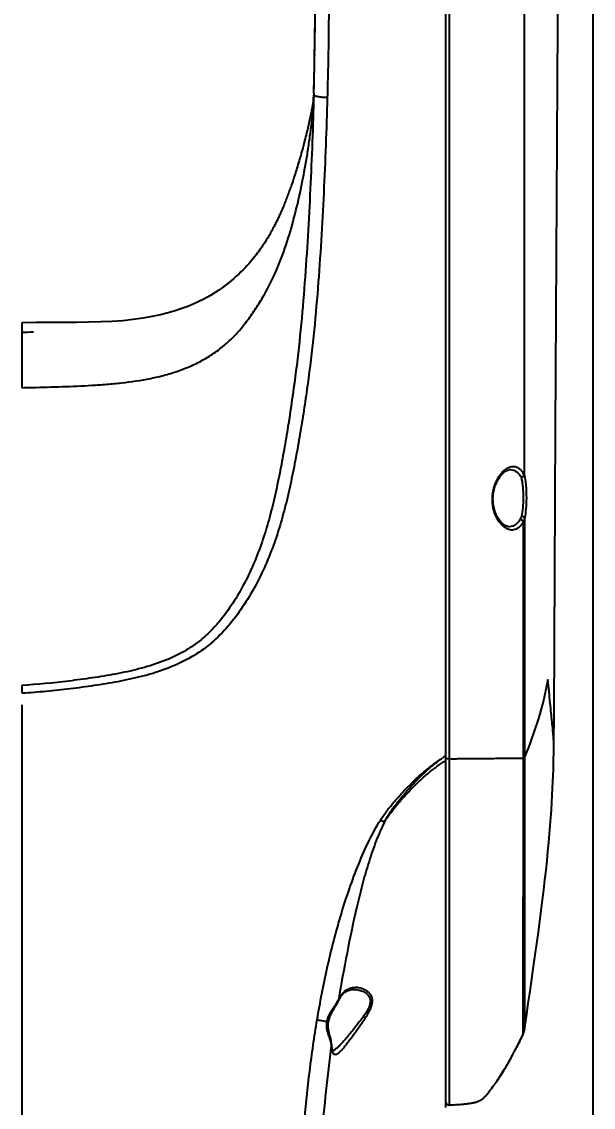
# Model space of a CAD drawing. Header units: millimetres. Extents: x 4086 to 8300, y 123 to 1549.
# Drawn here: x 7289.05 to 7310.95, y 761.43 to 803.02 of the extents above; entities that cross this region are included whole.
import ezdxf

# ---------------------------------------------------------------- set-up
doc = ezdxf.new("R2010")
doc.units = ezdxf.units.MM
doc.layers.add('外形图', color=7, linetype='Continuous')
doc.layers.add('尺寸标注', color=7, linetype='Continuous')
doc.styles.add('思源黑', font='SourceHanSansCN-Normal.ttf')
doc.dimstyles.new('尺寸标注_1_4比例', dxfattribs={"dimtxt": 7, "dimasz": 6, "dimexe": 2, "dimexo": 1.5, "dimgap": 1, "dimtad": 1, "dimdec": 1, "dimlfac": 4, "dimdsep": 46, "dimtxsty": '思源黑', "dimcen": 0.09, "dimadec": 0, "dimazin": 0, "dimtp": 0.01, "dimtm": 0.01, "dimtfac": 1, "dimtdec": 1, "dimtofl": 0, "dimtmove": 0, "dimatfit": 3, "dimfxl": 1, "dimtolj": 1, "dimarcsym": 0})

# ---------------------------------------------------------------- blocks, each defined once
blk = doc.blocks.new('*D764')
at = {"layer": 'Defpoints', "color": 0}
for p in [(7310.951, 866.988), (7310.951, 722.956), (7249.657, 721.212)]:
    blk.add_point(p, dxfattribs=at)
at = {"layer": '尺寸标注', "color": 0, "lineweight": -2}
for p, q in [((7249.657, 722.712), (7249.657, 868.988)), ((7310.951, 724.456), (7310.951, 868.988)), ((7255.657, 866.988), (7304.951, 866.988))]:
    blk.add_line(p, q, dxfattribs=at)
at = {"layer": '尺寸标注', "color": 0}
for points in [[(7255.657, 867.988), (7255.657, 865.988), (7249.657, 866.988)], [(7304.951, 865.988), (7304.951, 867.988), (7310.951, 866.988)]]:
    blk.add_solid(points, dxfattribs=at)
at = {"layer": '尺寸标注', "color": 0, "insert": (7280.304, 871.612), "char_height": 7, "attachment_point": 5, "style": '思源黑'}
blk.add_mtext('\\A1;245.2', dxfattribs=at)

msp = doc.modelspace()

# ---------------------------------------------------------------- linework, layer by layer
at = {"layer": '外形图'}
for p, q in [((7305.3025, 761.4243), (7305.3025, 833.1378)), ((7305.434, 833.1323), (7305.434, 774.7774)), ((7300.2756, 801.7845), (7300.2745, 801.7193)), ((7300.2367, 800.1273), (7300.2359, 800.1188)), ((7300.2374, 800.1357), (7300.2367, 800.1273)), ((7300.238, 800.1437), (7300.2374, 800.1357)), ((7300.2386, 800.1515), (7300.238, 800.1437)), ((7300.2401, 800.1636), (7300.2381, 800.0928)), ((7300.239, 800.1577), (7300.2386, 800.1515)), ((7300.2394, 800.1637), (7300.239, 800.1577)), ((7300.2398, 800.1694), (7300.2394, 800.1637)), ((7300.2401, 800.1748), (7300.2398, 800.1694)), ((7300.2404, 800.1808), (7300.2401, 800.1748)), ((7300.2404, 800.1769), (7300.2402, 800.1709)), ((7300.2403, 800.173), (7300.2403, 800.1737)), ((7300.2411, 800.1987), (7300.2404, 800.1769)), ((7300.2407, 800.1889), (7300.2404, 800.1808)), ((7300.241, 800.1965), (7300.2407, 800.1889)), ((7300.2433, 800.2828), (7300.2411, 800.2003)), ((7300.2411, 800.1987), (7300.2411, 800.1996)), ((7300.7623, 800.1898), (7300.7601, 800.1074)), ((7300.1756, 799.7113), (7300.1674, 799.6671)), ((7300.1828, 799.7515), (7300.1756, 799.7113)), ((7300.1893, 799.7881), (7300.1828, 799.7515)), ((7300.1949, 799.8211), (7300.1893, 799.7881)), ((7300.2002, 799.8532), (7300.1949, 799.8211)), ((7300.2049, 799.8821), (7300.2002, 799.8532)), ((7300.2089, 799.9078), (7300.2049, 799.8821)), ((7300.2127, 799.9328), (7300.2089, 799.9078)), ((7300.216, 799.9548), (7300.2127, 799.9328)), ((7300.219, 799.9763), (7300.216, 799.9548)), ((7300.2216, 799.995), (7300.219, 799.9763)), ((7300.2241, 800.0132), (7300.2216, 799.995)), ((7300.2261, 800.0289), (7300.2241, 800.0132)), ((7300.2279, 800.0441), (7300.2261, 800.0289)), ((7300.2297, 800.0587), (7300.2279, 800.0441)), ((7300.2311, 800.0711), (7300.2297, 800.0587)), ((7300.2324, 800.0829), (7300.2311, 800.0711)), ((7300.2336, 800.0943), (7300.2324, 800.0829)), ((7300.2347, 800.1053), (7300.2336, 800.0943)), ((7300.2351, 800.1099), (7300.2347, 800.1053)), ((7300.2359, 800.1188), (7300.2351, 800.1099)), ((7300.0934, 799.3023), (7300.0804, 799.2428)), ((7300.1058, 799.3602), (7300.0934, 799.3023)), ((7300.1174, 799.4154), (7300.1058, 799.3602)), ((7300.1292, 799.4723), (7300.1174, 799.4154)), ((7300.1394, 799.5229), (7300.1292, 799.4723)), ((7300.1492, 799.572), (7300.1394, 799.5229)), ((7300.1586, 799.6209), (7300.1492, 799.572)), ((7300.1674, 799.6671), (7300.1586, 799.6209)), ((7300.0117, 798.9418), (7299.9959, 798.8755)), ((7300.027, 799.007), (7300.0117, 798.9418)), ((7300.0418, 799.071), (7300.027, 799.007)), ((7300.0561, 799.134), (7300.0418, 799.071)), ((7300.0669, 799.1821), (7300.0561, 799.134)), ((7300.0804, 799.2428), (7300.0669, 799.1821)), ((7299.9098, 798.5274), (7299.891, 798.454)), ((7299.928, 798.5992), (7299.9098, 798.5274)), ((7299.9457, 798.6699), (7299.928, 798.5992)), ((7299.9629, 798.7395), (7299.9457, 798.6699)), ((7299.9797, 798.808), (7299.9629, 798.7395)), ((7299.9959, 798.8755), (7299.9797, 798.808)), ((7299.7956, 798.0955), (7299.7776, 798.0298)), ((7299.8166, 798.1725), (7299.7956, 798.0955)), ((7299.8366, 798.2472), (7299.8166, 798.1725)), ((7299.8556, 798.3187), (7299.8366, 798.2472)), ((7299.873, 798.3849), (7299.8556, 798.3187)), ((7299.891, 798.454), (7299.873, 798.3849)), ((7299.6794, 797.684), (7299.6583, 797.6121)), ((7299.7, 797.7551), (7299.6794, 797.684)), ((7299.7201, 797.8253), (7299.7, 797.7551)), ((7299.7398, 797.8946), (7299.7201, 797.8253)), ((7299.7589, 797.9628), (7299.7398, 797.8946)), ((7299.7776, 798.0298), (7299.7589, 797.9628)), ((7299.5575, 797.2799), (7299.5373, 797.2153)), ((7299.5771, 797.3429), (7299.5575, 797.2799)), ((7299.596, 797.4046), (7299.5771, 797.3429)), ((7299.6144, 797.4651), (7299.596, 797.4046)), ((7299.6366, 797.5393), (7299.6144, 797.4651)), ((7299.6583, 797.6121), (7299.6366, 797.5393)), ((7299.4114, 796.8299), (7299.3875, 796.7601)), ((7299.4343, 796.8981), (7299.4114, 796.8299)), ((7299.4564, 796.9645), (7299.4343, 796.8981)), ((7299.4771, 797.0276), (7299.4564, 796.9645)), ((7299.4944, 797.0811), (7299.4771, 797.0276)), ((7299.5163, 797.1491), (7299.4944, 797.0811)), ((7299.5373, 797.2153), (7299.5163, 797.1491)), ((7299.2659, 796.4184), (7299.2472, 796.3682)), ((7299.2842, 796.4684), (7299.2659, 796.4184)), ((7299.3023, 796.518), (7299.2842, 796.4684)), ((7299.32, 796.5673), (7299.3023, 796.518)), ((7299.3374, 796.6163), (7299.32, 796.5673)), ((7299.3545, 796.6647), (7299.3374, 796.6163)), ((7299.3712, 796.7127), (7299.3545, 796.6647)), ((7299.3875, 796.7601), (7299.3712, 796.7127)), ((7299.1034, 796.0005), (7299.0803, 795.9444)), ((7299.1258, 796.0555), (7299.1034, 796.0005)), ((7299.1474, 796.1095), (7299.1258, 796.0555)), ((7299.1684, 796.1626), (7299.1474, 796.1095)), ((7299.1888, 796.2149), (7299.1684, 796.1626)), ((7299.2087, 796.2666), (7299.1888, 796.2149)), ((7299.2282, 796.3176), (7299.2087, 796.2666)), ((7299.2472, 796.3682), (7299.2282, 796.3176)), ((7299.0803, 795.9444), (7299.0563, 795.8871)), ((7289.0525, 791.4822), (7289.0525, 788.995)), ((7309.4455, 776.5111), (7309.5068, 787.4059)), ((7308.3211, 783.9976), (7308.3211, 774.8448)), ((7308.266, 783.8592), (7308.2645, 774.8434)), ((7289.0525, 777.5888), (7289.0525, 777.2868)), ((7289.0525, 776.8434), (7289.0525, 720.3876)), ((7309.4389, 775.3249), (7309.4455, 776.5111)), ((7305.4343, 774.7774), (7305.4344, 761.5149)), ((7308.2645, 774.7988), (7308.2522, 764.199)), ((7308.2645, 774.8434), (7308.2645, 774.7988)), ((7308.3211, 774.7993), (7308.3185, 764.4142)), ((7308.3211, 774.8448), (7308.3211, 774.7993)), ((7302.8045, 772.4396), (7302.9461, 772.3482)), ((7301.7625, 765.9454), (7301.7627, 765.9454)), ((7308.3185, 764.4142), (7308.341, 764.5723)), ((7308.2516, 764.1978), (7308.2518, 764.1982)), ((7308.2518, 764.1982), (7308.2522, 764.199)), ((7300.9327, 763.7736), (7300.9293, 763.8123)), ((7307.2234, 762.3845), (7307.24, 762.4084))]:
    msp.add_line(p, q, dxfattribs=at)
for points in [[(7309.5068, 787.4059), (7309.5689, 798.4535), (7309.582, 800.7532), (7309.594, 802.8569), (7309.6047, 804.7428)], [(7299.0563, 795.8871), (7299.0297, 795.8244), (7299.015, 795.7902), (7298.9997, 795.7551), (7298.9842, 795.7199), (7298.9685, 795.6845), (7298.9526, 795.6489), (7298.9365, 795.6132), (7298.9201, 795.5772), (7298.9034, 795.5411), (7298.8865, 795.5048), (7298.8692, 795.4683), (7298.8517, 795.4315), (7298.8339, 795.3945), (7298.8157, 795.3572), (7298.7972, 795.3197), (7298.7784, 795.2818), (7298.7591, 795.2436), (7298.7395, 795.2052), (7298.7194, 795.1664), (7298.699, 795.1272), (7298.678, 795.0878), (7298.6567, 795.0479), (7298.6348, 795.0077), (7298.6124, 794.9671), (7298.5894, 794.9259), (7298.5652, 794.8833), (7298.5393, 794.8383), (7298.5117, 794.7911), (7298.4826, 794.7422), (7298.4522, 794.6921), (7298.4208, 794.6412), (7298.3883, 794.5895), (7298.3547, 794.5371), (7298.3198, 794.4838), (7298.2836, 794.4296), (7298.2459, 794.3745), (7298.2068, 794.3184), (7298.166, 794.2613), (7298.1235, 794.203), (7298.079, 794.1435), (7298.032, 794.082), (7297.982, 794.0183), (7297.9287, 793.9521), (7297.872, 793.8836), (7297.812, 793.8131), (7297.7486, 793.7408), (7297.6813, 793.6664), (7297.6098, 793.5898), (7297.5335, 793.5107), (7297.4522, 793.4294), (7297.3658, 793.3462), (7297.2742, 793.2614), (7297.1773, 793.1754), (7297.0748, 793.0884), (7296.9666, 793.0006), (7296.8522, 792.9123), (7296.7312, 792.8235), (7296.6027, 792.7343), (7296.4661, 792.6449), (7296.3205, 792.5552), (7296.1649, 792.4657), (7295.9982, 792.3763), (7295.8189, 792.2874), (7295.6253, 792.1991), (7295.4154, 792.1118), (7295.1868, 792.0259), (7294.9373, 791.942), (7294.6655, 791.8616), (7294.37, 791.786), (7294.0471, 791.7164), (7293.6962, 791.6548), (7293.3212, 791.6032), (7292.9255, 791.5625), (7292.5112, 791.5329), (7292.079, 791.5136), (7291.6281, 791.5029), (7291.1575, 791.4984), (7290.6662, 791.4972), (7290.1508, 791.4964), (7289.6098, 791.4927), (7289.0525, 791.4822)], [(7307.1081, 784.7601), (7307.11, 784.8102), (7307.1141, 784.8665), (7307.1202, 784.923), (7307.1285, 784.9795), (7307.1389, 785.036), (7307.1516, 785.0923), (7307.1664, 785.1485), (7307.1835, 785.2044), (7307.203, 785.2599), (7307.2248, 785.3149), (7307.2488, 785.3689), (7307.275, 785.4218), (7307.3033, 785.473), (7307.3335, 785.5224), (7307.3655, 785.5696), (7307.3991, 785.6142), (7307.4338, 785.6557), (7307.4693, 785.6937), (7307.5053, 785.7281), (7307.5414, 785.7586), (7307.5774, 785.785), (7307.6129, 785.8074), (7307.6476, 785.8256), (7307.6813, 785.8397), (7307.7143, 785.8497), (7307.7472, 785.8558), (7307.7714, 785.8575)], [(7307.7323, 783.6688), (7307.7071, 783.6705), (7307.673, 783.6768), (7307.6388, 783.6873), (7307.6042, 783.7019), (7307.569, 783.7207), (7307.5334, 783.7436), (7307.4976, 783.7706), (7307.4621, 783.8016), (7307.4272, 783.8362), (7307.393, 783.8744), (7307.3601, 783.9157), (7307.3285, 783.9599), (7307.2988, 784.0066), (7307.2709, 784.0552), (7307.2452, 784.1057), (7307.2216, 784.1575), (7307.2002, 784.2105), (7307.1811, 784.2644), (7307.1642, 784.3189), (7307.1497, 784.374), (7307.1373, 784.4294), (7307.1272, 784.4851), (7307.1192, 784.541), (7307.1133, 784.5971), (7307.1096, 784.6533), (7307.1079, 784.7096), (7307.1081, 784.7601)], [(7308.341, 764.5723), (7308.3882, 764.9067), (7308.4584, 765.3996), (7308.5276, 765.882), (7308.5952, 766.354), (7308.6611, 766.8158), (7308.7249, 767.2673), (7308.7864, 767.7086), (7308.8453, 768.1398), (7308.9016, 768.5609), (7308.9551, 768.972), (7309.0057, 769.3731), (7309.0533, 769.7643), (7309.0978, 770.1456), (7309.1393, 770.5168), (7309.1777, 770.8778), (7309.213, 771.2285), (7309.2453, 771.5687), (7309.2746, 771.8984), (7309.301, 772.2174), (7309.3246, 772.5259), (7309.3455, 772.8238), (7309.3639, 773.111), (7309.3797, 773.3868), (7309.3933, 773.6504), (7309.4046, 773.9015), (7309.4139, 774.1403), (7309.4215, 774.3674), (7309.4275, 774.583), (7309.432, 774.7872), (7309.4353, 774.9801), (7309.4375, 775.1615), (7309.4388, 775.3249)], [(7301.1877, 765.515), (7301.2108, 765.56), (7301.2373, 765.6067), (7301.2654, 765.6509), (7301.2952, 765.6927), (7301.3269, 765.7321), (7301.3607, 765.769), (7301.3969, 765.8032), (7301.4357, 765.8346), (7301.4774, 765.8629), (7301.5221, 765.8877), (7301.5698, 765.9086), (7301.6202, 765.9252), (7301.6732, 765.937), (7301.7283, 765.9438), (7301.7625, 765.9454)], [(7300.8079, 764.7206), (7300.8146, 764.7516), (7300.8268, 764.7969), (7300.8419, 764.8435), (7300.8599, 764.8912), (7300.8807, 764.9403), (7300.9042, 764.9911), (7300.9303, 765.0435), (7300.9588, 765.0977), (7300.9894, 765.1536), (7301.0216, 765.2111), (7301.0892, 765.3305)], [(7301.0892, 765.3305), (7301.1236, 765.3923), (7301.1575, 765.4554), (7301.1877, 765.515)], [(7300.8765, 764.097), (7300.849, 764.2092), (7300.8361, 764.264), (7300.8243, 764.3179), (7300.8139, 764.3707), (7300.8054, 764.4222), (7300.799, 764.4723), (7300.795, 764.5209), (7300.7935, 764.568), (7300.7945, 764.6137), (7300.7982, 764.6578), (7300.8041, 764.7004), (7300.8079, 764.7206)], [(7308.2516, 764.1978), (7308.2655, 764.2279), (7308.2803, 764.2644), (7308.2931, 764.3018), (7308.3038, 764.3397), (7308.3123, 764.3779), (7308.3184, 764.4137)], [(7300.9293, 763.8123), (7300.9236, 763.866), (7300.9143, 763.9244), (7300.9029, 763.9824), (7300.8901, 764.04), (7300.8765, 764.097)], [(7307.8725, 763.4537), (7307.9096, 763.5234), (7307.949, 763.5983), (7307.9876, 763.6723), (7308.0251, 763.7453), (7308.0616, 763.8168), (7308.0969, 763.8866), (7308.131, 763.9544), (7308.1638, 764.0201), (7308.1952, 764.0835), (7308.2516, 764.1978)], [(7300.977, 763.5822), (7300.9771, 763.5821), (7300.9758, 763.5839), (7300.973, 763.5886), (7300.969, 763.5967), (7300.9642, 763.6088), (7300.9587, 763.6251), (7300.9531, 763.6459), (7300.9474, 763.6712), (7300.9421, 763.7009), (7300.9371, 763.7351), (7300.9327, 763.7736)], [(7307.24, 762.4084), (7307.2658, 762.4458), (7307.2938, 762.4871), (7307.324, 762.5322), (7307.3561, 762.5809), (7307.3901, 762.6331), (7307.4258, 762.6887), (7307.4631, 762.7476), (7307.5018, 762.8097), (7307.5417, 762.8746), (7307.5826, 762.9423), (7307.6243, 763.0122), (7307.6664, 763.0841), (7307.7087, 763.1576), (7307.751, 763.2323), (7307.793, 763.3078), (7307.8346, 763.3836), (7307.8725, 763.4537)]]:
    msp.add_lwpolyline(points, dxfattribs=at)
for centre, radius, start, end in [((7112.9905, 804.996), 187.3121, 358.558161, 0.067451), ((7119.5819, 804.8054), 180.719, 359.042216, 359.432465), ((7145.426, 804.3626), 154.8711, 358.501663, 359.022041), ((7296.0234, 800.3168), 4.2194, 355.86826, 358.04669), ((7290.6096, 800.4609), 9.6351, 357.33295, 358.44046), ((7296.2089, 800.3095), 4.0337, 358.07052, 358.42567), ((7300.2533, 800.1999), 0.0122, 178.46694, 181.19237), ((7290.3846, 726.1138), 65.0101, 90.773854, 91.174143), ((7286.6453, 906.0352), 117.0651, 271.178246, 271.379101), ((7307.6073, 764.5156), 0.7184, 345.88239, 348.92213), ((7307.6069, 764.5157), 0.7187, 348.92341, 351.84482), ((7233.301, 775.1758), 75.7854, 351.836315, 351.957052), ((7307.5989, 764.5187), 0.7273, 333.91798, 336.70897), ((7307.6017, 764.5175), 0.7242, 336.71031, 338.23799), ((7307.6026, 764.5171), 0.7233, 338.23789, 339.75429), ((7307.6039, 764.5167), 0.7219, 339.75449, 341.48395), ((7307.605, 764.5163), 0.7208, 341.48394, 342.81513), ((7307.6059, 764.516), 0.7198, 342.81541, 344.81216), ((7307.6066, 764.5158), 0.7191, 344.81218, 345.8823), ((7300.271, 763.7038), 0.6597, 7.01625, 9.34854), ((7305.4275, 761.6397), 0.125, 180, 273.18184)]:
    msp.add_arc(centre, radius, start, end, dxfattribs=at)
for points, knots in [([(7308.2963, 808.7474), (7308.2962, 808.5109), (7308.3006, 808.1558), (7308.303, 807.6815), (7308.3023, 807.3245), (7308.3014, 806.9667), (7308.3013, 806.4897), (7308.3016, 805.8934), (7308.3015, 805.1776), (7308.3019, 804.2224), (7308.303, 802.5483), (7308.3038, 800.1524), (7308.302, 797.2707), (7308.3021, 794.3798), (7308.3026, 791.4807), (7308.3019, 788.5754), (7308.3025, 786.6367), (7308.3025, 785.6669)], [0, 0, 0, 0, 0.0307466, 0.0461557, 0.0616455, 0.0771576, 0.092654, 0.1236468, 0.1546666, 0.1856986, 0.247805, 0.3722584, 0.4971127, 0.6223688, 0.7480117, 0.8739384, 1, 1, 1, 1]), ([(7300.8217, 805.1256), (7300.8217, 804.7148), (7300.8177, 803.0694), (7300.7951, 801.424), (7300.7623, 800.1898)], [0, 0, 0, 0, 0.2496342, 1, 1, 1, 1]), ([(7300.2411, 800.2003), (7300.2251, 799.6031), (7300.1862, 798.4072), (7300.1101, 796.6116), (7300.0156, 794.8125), (7299.8974, 793.0109), (7299.7445, 791.2088), (7299.5401, 789.4096), (7299.3226, 787.9154), (7299.1241, 786.7237), (7298.961, 785.8321), (7298.7779, 784.9444), (7298.5639, 784.0635), (7298.3056, 783.1944), (7297.9897, 782.3445), (7297.6071, 781.5222), (7297.1553, 780.7362), (7296.7125, 780.1224), (7296.3057, 779.6755), (7295.9719, 779.3686), (7295.61, 779.0953), (7295.0953, 778.7786), (7294.4035, 778.4693), (7293.5349, 778.2082), (7292.6484, 778.02), (7291.7543, 777.8737), (7290.5574, 777.713), (7289.6552, 777.625), (7289.0525, 777.5889)], [0, 0, 0, 0, 0.0619468, 0.1240652, 0.1863381, 0.248747, 0.3112618, 0.3738485, 0.4364748, 0.4677964, 0.4991211, 0.5304468, 0.5617702, 0.5930878, 0.6243988, 0.6557057, 0.6870082, 0.7182976, 0.7339472, 0.7495958, 0.7652448, 0.7808951, 0.8121774, 0.843475, 0.8747801, 0.9060875, 0.9373949, 1, 1, 1, 1]), ([(7300.7601, 800.1074), (7300.6945, 800.1087), (7300.5723, 800.115), (7300.4287, 800.1316), (7300.3348, 800.1508), (7300.2912, 800.1634), (7300.2651, 800.1749), (7300.2502, 800.1836), (7300.2412, 800.1933), (7300.2411, 800.1997)], [0, 0, 0, 0, 0.3668297, 0.6830852, 0.8067761, 0.9013229, 0.9368959, 0.9646665, 1, 1, 1, 1]), ([(7300.7601, 800.1074), (7300.7438, 799.5002), (7300.7041, 798.2847), (7300.6257, 796.46), (7300.5273, 794.6322), (7300.4028, 792.8021), (7300.2395, 790.9716), (7300.0567, 789.4492), (7299.88, 788.2346), (7299.7341, 787.3252), (7299.5744, 786.4178), (7299.3982, 785.5134), (7299.1968, 784.614), (7298.9575, 783.7237), (7298.6665, 782.8486), (7298.3129, 781.9967), (7297.8914, 781.1761), (7297.4, 780.3951), (7296.8251, 779.6722), (7296.1454, 779.0442), (7295.365, 778.547), (7294.5172, 778.1801), (7293.633, 777.9172), (7292.7312, 777.7262), (7291.8219, 777.5777), (7290.9088, 777.4552), (7289.993, 777.3551), (7289.3807, 777.3065), (7289.0742, 777.2881)], [0, 0, 0, 0, 0.0619485, 0.1240322, 0.1862619, 0.2486291, 0.3111094, 0.3736711, 0.4049739, 0.4362861, 0.4676051, 0.498929, 0.5302561, 0.5615846, 0.5929132, 0.6242411, 0.6555684, 0.6868928, 0.718207, 0.7495065, 0.7808021, 0.8121059, 0.8434179, 0.8747343, 0.9060519, 0.937369, 0.9686852, 1, 1, 1, 1]), ([(7289.4628, 789.004), (7289.8424, 789.0131), (7290.6015, 789.034), (7291.5501, 789.0728), (7292.3078, 789.1241), (7293.0635, 789.1942), (7293.8153, 789.3044), (7294.5539, 789.4764), (7295.0966, 789.6442), (7295.6221, 789.8572), (7296.1244, 790.1174), (7296.595, 790.4282), (7297.0246, 790.7905), (7297.4095, 791.1968), (7297.7551, 791.6343), (7298.069, 792.0931), (7298.4498, 792.7264), (7298.8579, 793.5545), (7299.2379, 794.5921), (7299.5349, 795.6537), (7299.7814, 796.7266), (7299.949, 797.6282), (7300.06, 798.3529), (7300.1578, 799.0789), (7300.2154, 799.6261), (7300.2332, 799.9919)], [0, 0, 0, 0, 0.063714, 0.1274237, 0.1592756, 0.1911217, 0.2547596, 0.2865469, 0.3182895, 0.3499709, 0.3815634, 0.4130429, 0.4443996, 0.4756394, 0.5067827, 0.5378506, 0.5688597, 0.6307119, 0.6924, 0.7539994, 0.8155508, 0.8770626, 0.9078093, 0.9385504, 1, 1, 1, 1]), ([(7307.0841, 784.7606), (7307.0868, 784.8888), (7307.1207, 785.1345), (7307.2452, 785.4613), (7307.4133, 785.7167), (7307.5787, 785.8707), (7307.7147, 785.9458), (7307.8116, 785.9769), (7307.9073, 785.9841), (7308, 785.9655), (7308.0876, 785.9206), (7308.1685, 785.8503), (7308.2421, 785.7556), (7308.2831, 785.6816), (7308.3025, 785.6413)], [0, 0, 0, 0, 0.1794318, 0.3436651, 0.4857019, 0.6043119, 0.6555294, 0.702177, 0.7457141, 0.7883949, 0.8329587, 0.8819717, 0.9373055, 1, 1, 1, 1]), ([(7307.7714, 785.8575), (7307.8106, 785.8582), (7307.8913, 785.8471), (7308.0048, 785.7892), (7308.1062, 785.6925), (7308.1606, 785.6103), (7308.1859, 785.5643)], [0, 0, 0, 0, 0.2203024, 0.449145, 0.7048987, 1, 1, 1, 1]), ([(7308.1859, 785.5643), (7308.1987, 785.5666), (7308.2239, 785.5739), (7308.2568, 785.5934), (7308.2824, 785.6169), (7308.2968, 785.6333), (7308.3025, 785.6413)], [0, 0, 0, 0, 0.2729471, 0.5435896, 0.7948394, 1, 1, 1, 1]), ([(7308.3025, 785.6669), (7308.3176, 785.6048), (7308.3431, 785.4691), (7308.3783, 785.1676), (7308.3866, 784.9276), (7308.3855, 784.762)], [0, 0, 0, 0, 0.2105865, 0.4541493, 1, 1, 1, 1]), ([(7308.1859, 785.5643), (7308.2003, 785.509), (7308.2247, 785.3884), (7308.2586, 785.1214), (7308.2666, 784.9091), (7308.2655, 784.7628)], [0, 0, 0, 0, 0.2125636, 0.4563775, 1, 1, 1, 1]), ([(7308.266, 783.8592), (7308.2452, 783.8208), (7308.2018, 783.7505), (7308.1254, 783.6612), (7308.0424, 783.5956), (7307.9536, 783.5544), (7307.8604, 783.5384), (7307.7649, 783.5471), (7307.6686, 783.5789), (7307.5346, 783.654), (7307.3735, 783.8078), (7307.2143, 784.0636), (7307.104, 784.3904), (7307.0814, 784.6341), (7307.0841, 784.7606)], [0, 0, 0, 0, 0.0618756, 0.116787, 0.1658136, 0.2107949, 0.2541395, 0.2983515, 0.3454771, 0.3968831, 0.5151495, 0.6565828, 0.8205703, 1, 1, 1, 1]), ([(7308.2655, 784.7628), (7308.2646, 784.641), (7308.2539, 784.4109), (7308.2232, 784.1823), (7308.2013, 784.0762)], [0, 0, 0, 0, 0.5293388, 1, 1, 1, 1]), ([(7308.3855, 784.762), (7308.3846, 784.6265), (7308.3738, 784.3706), (7308.3431, 784.116), (7308.3211, 783.9976)], [0, 0, 0, 0, 0.5295569, 1, 1, 1, 1]), ([(7308.1554, 783.9526), (7308.1286, 783.9079), (7308.0716, 783.828), (7307.9676, 783.7347), (7307.8529, 783.6789), (7307.7717, 783.6681), (7307.7323, 783.6688)], [0, 0, 0, 0, 0.2927053, 0.5482571, 0.7783729, 1, 1, 1, 1]), ([(7308.2013, 784.0762), (7308.199, 784.065), (7308.1888, 784.0222), (7308.1722, 783.9806), (7308.1554, 783.9526)], [0, 0, 0, 0, 0.2588254, 1, 1, 1, 1]), ([(7308.266, 783.8592), (7308.2623, 783.8699), (7308.2384, 783.9138), (7308.1921, 783.9431), (7308.1554, 783.9526)], [0, 0, 0, 0, 0.2308208, 1, 1, 1, 1]), ([(7308.3211, 783.9976), (7308.3156, 784.0187), (7308.2878, 784.0469), (7308.2431, 784.068), (7308.2156, 784.0745), (7308.2013, 784.0762)], [0, 0, 0, 0, 0.4387813, 0.7119316, 1, 1, 1, 1]), ([(7308.3211, 783.9976), (7308.3183, 783.985), (7308.306, 783.9367), (7308.2859, 783.8902), (7308.266, 783.8592)], [0, 0, 0, 0, 0.2596893, 1, 1, 1, 1]), ([(7309.2146, 777.8128), (7309.118, 777.3106), (7308.8673, 776.3048), (7308.5188, 775.329), (7308.3211, 774.8448)], [0, 0, 0, 0, 0.4943797, 1, 1, 1, 1]), ([(7309.4388, 775.3252), (7309.4391, 775.3696), (7309.4347, 775.4766), (7309.4214, 775.6636), (7309.4004, 775.9033), (7309.3599, 776.3236), (7309.2947, 776.9656), (7309.2421, 777.5106), (7309.2146, 777.8128)], [0, 0, 0, 0, 0.0533745, 0.1285578, 0.2251094, 0.342384, 0.635643, 1, 1, 1, 1]), ([(7302.8059, 772.4416), (7302.8816, 772.5598), (7303.0423, 772.7906), (7303.3078, 773.1182), (7303.5892, 773.4319), (7303.8785, 773.7382), (7304.129, 773.9844), (7304.337, 774.1733), (7304.497, 774.3103), (7304.661, 774.4425), (7304.8286, 774.5701), (7304.9998, 774.6925), (7305.116, 774.7719), (7305.1775, 774.8057)], [0, 0, 0, 0, 0.1250118, 0.2500304, 0.3750511, 0.5000663, 0.6250664, 0.6875662, 0.750063, 0.8125574, 0.8750497, 0.9375404, 1, 1, 1, 1]), ([(7302.9321, 772.3207), (7302.9648, 772.3829), (7303.0314, 772.5069), (7303.142, 772.6867), (7303.2606, 772.8613), (7303.4281, 773.0874), (7303.6059, 773.3056), (7303.7892, 773.519), (7303.9285, 773.6776), (7304.0705, 773.8337), (7304.2161, 773.9865), (7304.3655, 774.1355), (7304.5191, 774.2801), (7304.6771, 774.42), (7304.839, 774.5554), (7305.0047, 774.6856), (7305.117, 774.771), (7305.1775, 774.8068)], [0, 0, 0, 0, 0.0624885, 0.1249894, 0.1874963, 0.2500075, 0.3750239, 0.4375361, 0.500047, 0.5625559, 0.6250622, 0.6875653, 0.7500649, 0.8125615, 0.8750553, 0.9375465, 1, 1, 1, 1]), ([(7305.3025, 774.8978), (7305.2916, 774.8906), (7305.2699, 774.8761), (7305.243, 774.8578), (7305.2213, 774.8434), (7305.2082, 774.8337), (7305.197, 774.8269), (7305.1858, 774.8202), (7305.1799, 774.8118), (7305.1775, 774.8057)], [0, 0, 0, 0, 0.2501046, 0.5002014, 0.6252812, 0.7502328, 0.8130529, 0.8756414, 1, 1, 1, 1]), ([(7305.4343, 774.7774), (7305.4259, 774.7774), (7305.4092, 774.7774), (7305.385, 774.7774), (7305.3625, 774.7775), (7305.3427, 774.7776), (7305.3283, 774.7777), (7305.3187, 774.7779), (7305.313, 774.7779), (7305.3087, 774.7781), (7305.3053, 774.778), (7305.3039, 774.7784), (7305.3025, 774.7781), (7305.3025, 774.7784)], [0, 0, 0, 0, 0.1920997, 0.3784226, 0.5513059, 0.7036386, 0.829156, 0.8801969, 0.9226971, 0.9562194, 0.9804196, 0.9950529, 1, 1, 1, 1]), ([(7308.2645, 774.7988), (7308.1882, 774.7844), (7308.0684, 774.7954), (7307.9084, 774.7952), (7307.7816, 774.7907), (7307.6492, 774.7892), (7307.5109, 774.7878), (7307.3666, 774.7859), (7307.1638, 774.7836), (7306.9472, 774.781), (7306.7031, 774.7794), (7306.5205, 774.7779), (7306.356, 774.7776), (7306.1814, 774.7794), (7306.006, 774.7817), (7305.8303, 774.7759), (7305.6546, 774.7665), (7305.5216, 774.7662), (7305.4343, 774.7774)], [0, 0, 0, 0, 0.0822852, 0.1252432, 0.1699409, 0.2167119, 0.265575, 0.3165334, 0.3695587, 0.4805942, 0.5461292, 0.628248, 0.6741031, 0.7205099, 0.8132981, 0.859923, 0.9067281, 1, 1, 1, 1]), ([(7308.3211, 774.8447), (7308.3176, 774.8446), (7308.2987, 774.844), (7308.2799, 774.8437), (7308.2645, 774.8434)], [0, 0, 0, 0, 0.1852071, 1, 1, 1, 1]), ([(7308.3211, 774.7993), (7308.3176, 774.7992), (7308.2987, 774.799), (7308.2799, 774.7989), (7308.2645, 774.7988)], [0, 0, 0, 0, 0.1849454, 1, 1, 1, 1]), ([(7302.9359, 772.3288), (7303.0097, 772.4492), (7303.1674, 772.6839), (7303.4315, 773.0155), (7303.7112, 773.3336), (7303.9989, 773.6446), (7304.3, 773.9428), (7304.618, 774.223), (7304.9522, 774.4834), (7305.1844, 774.6443), (7305.3025, 774.7217)], [0, 0, 0, 0, 0.1249914, 0.2499994, 0.3750157, 0.500029, 0.6250323, 0.7500253, 0.8750132, 1, 1, 1, 1]), ([(7300.3723, 764.7862), (7300.4835, 765.4497), (7300.6747, 766.4413), (7300.9883, 767.7501), (7301.2562, 768.7235), (7301.5613, 769.6859), (7301.909, 770.6342), (7302.3096, 771.5611), (7302.6243, 772.1583), (7302.8059, 772.4416)], [0, 0, 0, 0, 0.2499552, 0.3749425, 0.4999374, 0.6249445, 0.7499664, 0.8750004, 1, 1, 1, 1]), ([(7302.9359, 772.3288), (7302.8071, 772.0769), (7302.6444, 771.6836), (7302.4544, 771.1508), (7302.2819, 770.6126), (7302.0917, 769.9331), (7301.9571, 769.3853), (7301.8932, 769.1108)], [0, 0, 0, 0, 0.2504716, 0.3756519, 0.5007329, 0.7505644, 1, 1, 1, 1]), ([(7301.8932, 769.1108), (7301.7568, 768.521), (7301.506, 767.3359), (7301.2901, 766.144), (7301.1909, 765.5464)], [0, 0, 0, 0, 0.4998526, 1, 1, 1, 1]), ([(7301.1909, 765.5464), (7301.2344, 765.6363), (7301.332, 765.7964), (7301.5401, 765.9678), (7301.7786, 766.0382), (7301.9803, 766.0213), (7302.1344, 765.97), (7302.2463, 765.9107), (7302.3477, 765.8291), (7302.4304, 765.7209), (7302.4787, 765.5829), (7302.4785, 765.4234), (7302.4336, 765.2561), (7302.3843, 765.1464), (7302.3563, 765.0909)], [0, 0, 0, 0, 0.1363992, 0.252701, 0.3598841, 0.4678207, 0.5238145, 0.5811776, 0.6399107, 0.7005312, 0.7649135, 0.8360459, 0.9150452, 1, 1, 1, 1]), ([(7301.7627, 765.9454), (7301.8209, 765.9464), (7301.9391, 765.9358), (7302.0819, 765.8928), (7302.1895, 765.8386), (7302.265, 765.7865), (7302.3312, 765.7211), (7302.3827, 765.64), (7302.411, 765.5426), (7302.41, 765.4337), (7302.3819, 765.3201), (7302.3156, 765.165), (7302.1994, 764.9778), (7302.094, 764.8346), (7302.0395, 764.7628)], [0, 0, 0, 0, 0.1025481, 0.2074626, 0.2607175, 0.3143379, 0.3684297, 0.4236875, 0.4817274, 0.5446597, 0.6132874, 0.6865871, 0.8411342, 1, 1, 1, 1]), ([(7300.7511, 764.7206), (7300.755, 764.7414), (7300.7634, 764.7722), (7300.775, 764.813), (7300.7954, 764.8729), (7300.8491, 764.9966), (7300.9524, 765.1698), (7301.0786, 765.3607), (7301.1572, 765.4853), (7301.1909, 765.5465)], [0, 0, 0, 0, 0.0677249, 0.1015502, 0.1353291, 0.2694932, 0.5307049, 0.7770912, 1, 1, 1, 1]), ([(7301.1909, 765.5463), (7301.1914, 765.5435), (7301.1929, 765.5331), (7301.1911, 765.522), (7301.1877, 765.515)], [0, 0, 0, 0, 0.2684474, 1, 1, 1, 1]), ([(7299.6596, 756.8701), (7299.6811, 757.5322), (7299.7354, 758.8568), (7299.8712, 760.8411), (7300.0408, 762.4902), (7300.2154, 763.8045), (7300.3175, 764.4594), (7300.3723, 764.7862)], [0, 0, 0, 0, 0.2498889, 0.4999695, 0.7500258, 0.8750243, 1, 1, 1, 1]), ([(7300.3711, 764.7794), (7300.4045, 764.7738), (7300.531, 764.7532), (7300.6577, 764.7338), (7300.7511, 764.7206)], [0, 0, 0, 0, 0.2646106, 1, 1, 1, 1]), ([(7302.3563, 765.0909), (7302.3228, 765.0244), (7302.2477, 764.8937), (7302.1657, 764.7675), (7302.1234, 764.7044)], [0, 0, 0, 0, 0.4952221, 1, 1, 1, 1]), ([(7300.922, 763.8109), (7300.9117, 763.8737), (7300.8734, 764.0078), (7300.8157, 764.1781), (7300.7718, 764.3312), (7300.7456, 764.4563), (7300.7375, 764.5542), (7300.7395, 764.6205), (7300.742, 764.6539), (7300.7457, 764.6874), (7300.7509, 764.7093), (7300.753, 764.7203)], [0, 0, 0, 0, 0.2041137, 0.4462687, 0.5780131, 0.7151234, 0.8562661, 0.8920381, 0.9279485, 0.9639327, 1, 1, 1, 1]), ([(7300.7516, 764.7205), (7300.7592, 764.7192), (7300.7726, 764.7173), (7300.7904, 764.7165), (7300.8009, 764.7167), (7300.8075, 764.7189), (7300.8079, 764.7206)], [0, 0, 0, 0, 0.402897, 0.7109894, 0.9093227, 1, 1, 1, 1]), ([(7302.1234, 764.7044), (7302.049, 764.5932), (7301.9345, 764.4306), (7301.7812, 764.2189), (7301.67, 764.0687), (7301.563, 763.9278), (7301.4621, 763.7989), (7301.3686, 763.6851), (7301.2838, 763.5896), (7301.2083, 763.5158), (7301.1492, 763.4709), (7301.1059, 763.4505), (7301.0779, 763.4435), (7301.0518, 763.4443), (7301.0186, 763.457), (7300.9927, 763.4875), (7300.9735, 763.5264), (7300.9541, 763.5818), (7300.9367, 763.6686), (7300.9289, 763.743), (7300.9258, 763.7844)], [0, 0, 0, 0, 0.1950918, 0.2899016, 0.3812429, 0.4677575, 0.547897, 0.6200068, 0.6824851, 0.7340193, 0.7739953, 0.7899024, 0.8035534, 0.8156989, 0.8274498, 0.8542838, 0.8712231, 0.8910044, 0.9395593, 1, 1, 1, 1]), ([(7302.0395, 764.7628), (7301.9871, 764.694), (7301.8813, 764.5594), (7301.7227, 764.3629), (7301.5687, 764.1763), (7301.4228, 764.0044), (7301.2888, 763.8533), (7301.1847, 763.7449), (7301.108, 763.6761), (7301.0583, 763.6378), (7301.0131, 763.6105), (7300.9829, 763.5993), (7300.9688, 763.5966)], [0, 0, 0, 0, 0.1627192, 0.3221817, 0.4751994, 0.6180731, 0.7463705, 0.8551675, 0.9008352, 0.940139, 0.9730251, 1, 1, 1, 1]), ([(7307.8724, 763.4537), (7307.9071, 763.5183), (7308.0368, 763.7647), (7308.1611, 764.0138), (7308.2516, 764.1978)], [0, 0, 0, 0, 0.2635013, 1, 1, 1, 1]), ([(7300.3803, 756.8037), (7300.3989, 757.3872), (7300.4448, 758.5545), (7300.5889, 760.885), (7300.7698, 762.628), (7300.9258, 763.7844)], [0, 0, 0, 0, 0.2500455, 0.5002741, 1, 1, 1, 1]), ([(7307.2239, 762.3852), (7307.2704, 762.4516), (7307.3721, 762.6032), (7307.5307, 762.8538), (7307.7021, 763.1426), (7307.8155, 763.3477), (7307.8724, 763.4537)], [0, 0, 0, 0, 0.1945207, 0.4378349, 0.7113995, 1, 1, 1, 1]), ([(7305.4344, 761.5149), (7305.5186, 761.5196), (7305.6997, 761.532), (7305.9302, 761.5484), (7306.1239, 761.5685), (7306.2649, 761.5881), (7306.3963, 761.6132), (7306.5166, 761.6464), (7306.6265, 761.6941), (7306.7262, 761.7626), (7306.817, 761.8496), (7306.9028, 761.9492), (7306.9851, 762.0561), (7307.0928, 762.2011), (7307.1718, 762.3109), (7307.2234, 762.3845)], [0, 0, 0, 0, 0.1187591, 0.2557842, 0.3255946, 0.3931732, 0.4563156, 0.5140063, 0.5687037, 0.6243092, 0.6833686, 0.7455023, 0.8093907, 0.8734287, 1, 1, 1, 1])]:
    msp.add_open_spline(points, degree=3, knots=knots, dxfattribs=at)
msp.add_open_spline([(7300.9258, 763.7844), (7300.9287, 763.7933), (7300.93, 763.8029), (7300.9293, 763.8123)], degree=3, dxfattribs=at)

# ---------------------------------------------------------------- dimensions: what is measured, and where the dimension line sits
at = {"layer": '尺寸标注'}
dim = msp.add_linear_dim(base=(7310.9508, 866.9881), p1=(7249.657, 721.2118), p2=(7310.9508, 722.9564), dimstyle='尺寸标注_1_4比例', dxfattribs=at)
dim.commit()
dim.dimension.update_dxf_attribs({"geometry": '*D764', "text_midpoint": (7280.3039, 871.6125)})

doc.saveas('drawing.dxf')
